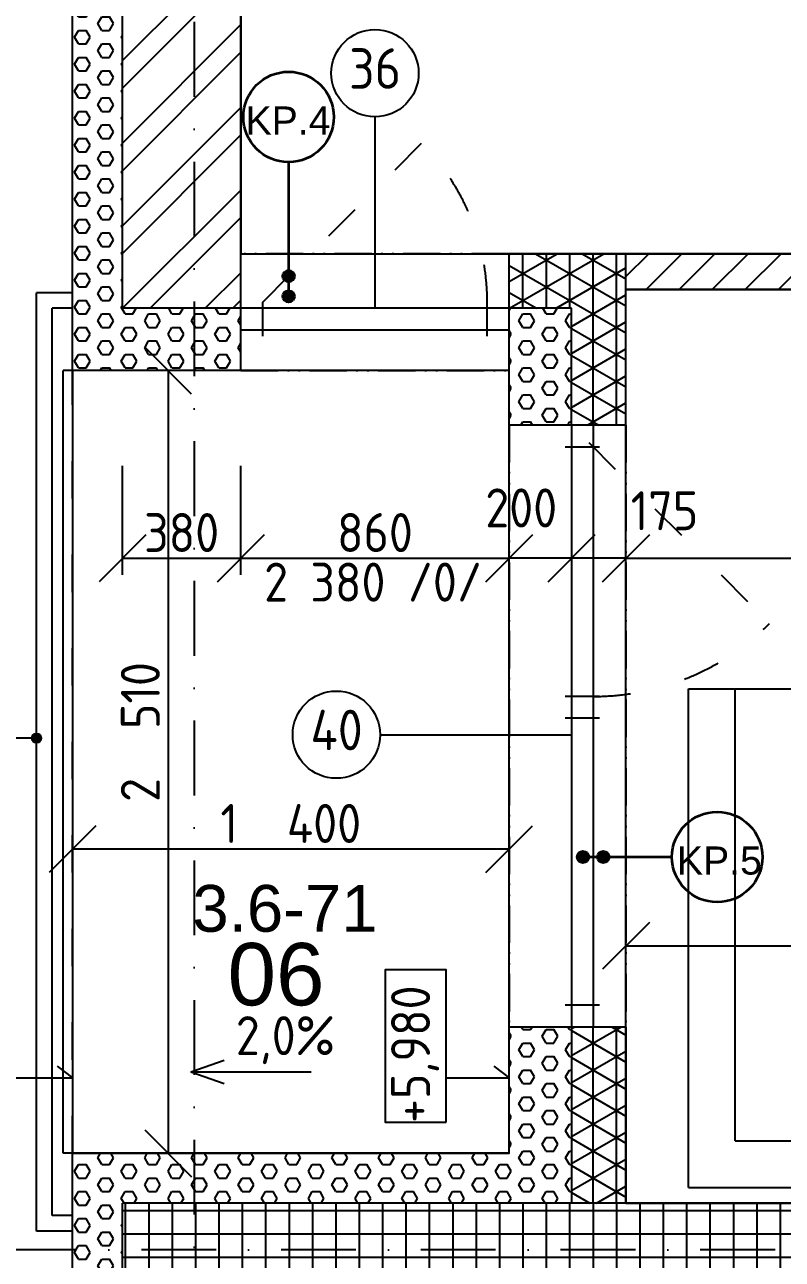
# Model space of a CAD drawing. Extents: x 4511820 to 5180432, y -1526536 to -944957.
# Drawn here: x 5026928 to 5029357, y -1143154 to -1139195 of the extents above; entities that cross this region are included whole.
import ezdxf

# ---------------------------------------------------------------- set-up
doc = ezdxf.new("R2010")
doc.units = 0
doc.header["$MEASUREMENT"] = 0
for name, pattern in [('ACAD_ISO03W100', [30, 12, -18]), ('ACAD_ISO12W100', [22, 12, -3, 0.5, -3, 0.5, -3]), ('BODKOCIARKOVANA_3', [5.6, 3, -1.3, 0, -1.3])]:
    doc.linetypes.add(name, pattern=pattern)
doc.layers.get('0').update_dxf_attribs({"linetype": 'CONTINUOUS'})
doc.layers.get('Defpoints').update_dxf_attribs({"color": 61, "linetype": 'CONTINUOUS'})
for name, color, linetype in [('KÓTY', 4, 'CONTINUOUS'), ('MÚRY', 1, 'CONTINUOUS'), ('OKNÁ', 143, 'CONTINUOUS'), ('osi', 253, 'CONTINUOUS'), ('Plochy', 41, 'CONTINUOUS'), ('POPIS', 7, 'CONTINUOUS'), ('POZEMOK', 7, 'CONTINUOUS'), ('TENKÁ', 7, 'CONTINUOUS'), ('ZARIADENIE', 47, 'CONTINUOUS'), ('ŠRAFY', 82, 'CONTINUOUS')]:
    doc.layers.add(name, color=color, linetype=linetype)
doc.layers.add('preklady', color=74, linetype='CONTINUOUS', lineweight=35)
doc.styles.add('ARIAL', font='arial.ttf')
doc.styles.add('STYLE1', font='isocp.shx')
doc.dimstyles.new('STANDARD-50', dxfattribs={"dimtxt": 125, "dimasz": 150, "dimexe": 10, "dimexo": 200, "dimgap": 20, "dimtad": 1, "dimdsep": 46, "dimlunit": 6, "dimtxsty": 'STYLE1', "dimblk1": 'OBLIQUE', "dimblk2": 'OBLIQUE', "dimsah": 1, "dimcen": 2.5, "dimse1": 1, "dimse2": 1, "dimadec": 0, "dimazin": 0, "dimtfac": 1, "dimtmove": 1, "dimatfit": 3, "dimldrblk": 'OBLIQUE', "dimfxl": 1, "dimtolj": 1, "dimtzin": 0, "dimarcsym": 0})
pattern_1 = [(90, (468750.5, 3e-27), (-75, 5e-15), []), (150, (468750.5, 3e-27), (-37.5, -64.9519053), []), (210, (468750.5, 3e-27), (37.5, -64.9519053), [])]

# ---------------------------------------------------------------- blocks, each defined once
blk = doc.blocks.new('_OBLIQUE')
at = {"color": 0, "linetype": 'ByBlock'}
blk.add_line((-0.5, -0.5), (0.5, 0.5), dxfattribs=at)
blk = doc.blocks.new('*D12877')
at = {"layer": 'Defpoints', "color": 0}
for p in [(5028092.5, -1136604.2), (5025018.5, -1155734.2), (5028252.5, -1155734.2)]:
    blk.add_point(p, dxfattribs=at)
at = {"layer": 'KÓTY', "color": 0, "lineweight": -2}
blk.add_line((5025018.5, -1136604.2), (5025018.5, -1155734.2), dxfattribs=at)
at = {"layer": 'KÓTY', "color": 0, "linetype": 'ByBlock', "lineweight": -2, "xscale": 150, "yscale": 150, "zscale": 150}
for p, rotation in [((5025018.5, -1136604.2), 90), ((5025018.5, -1155734.2), 270)]:
    blk.add_blockref('_OBLIQUE', p, dxfattribs=dict(at, rotation=rotation))
at = {"layer": 'KÓTY', "color": 0, "insert": (5024936, -1146169.2), "char_height": 125, "attachment_point": 5, "rotation": 90, "style": 'STYLE1'}
blk.add_mtext('\\A1;19ﾠ130', dxfattribs=at)
blk = doc.blocks.new('*D12878')
at = {"layer": 'Defpoints', "color": 0}
for p in [(5028252.5, -1136604.2), (5025368.5, -1140104.2), (5028252.5, -1140104.2)]:
    blk.add_point(p, dxfattribs=at)
at = {"layer": 'KÓTY', "color": 0, "lineweight": -2}
blk.add_line((5025368.5, -1136604.2), (5025368.5, -1140104.2), dxfattribs=at)
at = {"layer": 'KÓTY', "color": 0, "linetype": 'ByBlock', "lineweight": -2, "xscale": 150, "yscale": 150, "zscale": 150}
for p, rotation in [((5025368.5, -1136604.2), 90), ((5025368.5, -1140104.2), 270)]:
    blk.add_blockref('_OBLIQUE', p, dxfattribs=dict(at, rotation=rotation))
at = {"layer": 'KÓTY', "color": 0, "insert": (5025286, -1138354.2), "char_height": 125, "attachment_point": 5, "rotation": 90, "style": 'STYLE1'}
blk.add_mtext('\\A1;3ﾠ500', dxfattribs=at)
blk = doc.blocks.new('*D12883')
at = {"layer": 'Defpoints', "color": 0}
for p in [(5028252.5, -1140104.2), (5025368.5, -1142974.2), (5028252.5, -1142974.2)]:
    blk.add_point(p, dxfattribs=at)
at = {"layer": 'KÓTY', "color": 0, "lineweight": -2}
blk.add_line((5025368.5, -1140104.2), (5025368.5, -1142974.2), dxfattribs=at)
at = {"layer": 'KÓTY', "color": 0, "linetype": 'ByBlock', "lineweight": -2, "xscale": 150, "yscale": 150, "zscale": 150}
for p, rotation in [((5025368.5, -1140104.2), 90), ((5025368.5, -1142974.2), 270)]:
    blk.add_blockref('_OBLIQUE', p, dxfattribs=dict(at, rotation=rotation))
at = {"layer": 'KÓTY', "color": 0, "insert": (5025286, -1141539.2), "char_height": 125, "attachment_point": 5, "rotation": 90, "style": 'STYLE1'}
blk.add_mtext('\\A1;2ﾠ870', dxfattribs=at)
blk = doc.blocks.new('*D12884')
at = {"layer": 'Defpoints', "color": 0}
for p in [(5028252.5, -1142974.2), (5025368.5, -1143274.2), (5028252.5, -1143274.2)]:
    blk.add_point(p, dxfattribs=at)
at = {"layer": 'KÓTY', "color": 0, "lineweight": -2}
blk.add_line((5025368.5, -1142974.2), (5025368.5, -1143274.2), dxfattribs=at)
at = {"layer": 'KÓTY', "color": 0, "linetype": 'ByBlock', "lineweight": -2, "xscale": 150, "yscale": 150, "zscale": 150}
for p, rotation in [((5025368.5, -1142974.2), 90), ((5025368.5, -1143274.2), 270)]:
    blk.add_blockref('_OBLIQUE', p, dxfattribs=dict(at, rotation=rotation))
at = {"layer": 'KÓTY', "color": 0, "insert": (5025286, -1143124.2), "char_height": 125, "attachment_point": 5, "rotation": 90, "style": 'STYLE1'}
blk.add_mtext('\\A1;300', dxfattribs=at)
blk = doc.blocks.new('*D12889')
at = {"layer": 'Defpoints', "color": 0}
for p in [(5028252.5, -1139104.2), (5025718.5, -1140104.2), (5028252.5, -1140104.2)]:
    blk.add_point(p, dxfattribs=at)
at = {"layer": 'KÓTY', "color": 0, "lineweight": -2}
blk.add_line((5025718.5, -1139104.2), (5025718.5, -1140104.2), dxfattribs=at)
at = {"layer": 'KÓTY', "color": 0, "linetype": 'ByBlock', "lineweight": -2, "xscale": 150, "yscale": 150, "zscale": 150}
for p, rotation in [((5025718.5, -1139104.2), 90), ((5025718.5, -1140104.2), 270)]:
    blk.add_blockref('_OBLIQUE', p, dxfattribs=dict(at, rotation=rotation))
at = {"layer": 'KÓTY', "color": 0, "insert": (5025636, -1139604.2), "char_height": 125, "attachment_point": 5, "rotation": 90, "style": 'STYLE1'}
blk.add_mtext('\\A1;1ﾠ000', dxfattribs=at)
blk = doc.blocks.new('*D12890')
at = {"layer": 'Defpoints', "color": 0}
for p in [(5028252.5, -1140104.2), (5025718.5, -1140479.2), (5029680, -1140479.2)]:
    blk.add_point(p, dxfattribs=at)
at = {"layer": 'KÓTY', "color": 0, "lineweight": -2}
blk.add_line((5025718.5, -1140104.2), (5025718.5, -1140479.2), dxfattribs=at)
at = {"layer": 'KÓTY', "color": 0, "linetype": 'ByBlock', "lineweight": -2, "xscale": 150, "yscale": 150, "zscale": 150}
for p, rotation in [((5025718.5, -1140104.2), 90), ((5025718.5, -1140479.2), 270)]:
    blk.add_blockref('_OBLIQUE', p, dxfattribs=dict(at, rotation=rotation))
at = {"layer": 'KÓTY', "color": 0, "insert": (5025636, -1140291.7), "char_height": 125, "attachment_point": 5, "rotation": 90, "style": 'STYLE1'}
blk.add_mtext('\\A1;375', dxfattribs=at)
blk = doc.blocks.new('*D12891')
at = {"layer": 'Defpoints', "color": 0}
for p in [(5029680, -1140479.2), (5025718.5, -1142409.2), (5029680, -1142409.2)]:
    blk.add_point(p, dxfattribs=at)
at = {"layer": 'KÓTY', "color": 0, "lineweight": -2}
blk.add_line((5025718.5, -1140479.2), (5025718.5, -1142409.2), dxfattribs=at)
at = {"layer": 'KÓTY', "color": 0, "linetype": 'ByBlock', "lineweight": -2, "xscale": 150, "yscale": 150, "zscale": 150}
for p, rotation in [((5025718.5, -1140479.2), 90), ((5025718.5, -1142409.2), 270)]:
    blk.add_blockref('_OBLIQUE', p, dxfattribs=dict(at, rotation=rotation))
at = {"layer": 'KÓTY', "color": 0, "insert": (5025636, -1141444.2), "char_height": 125, "attachment_point": 5, "rotation": 90, "style": 'STYLE1'}
blk.add_mtext('\\A1;1ﾠ930', dxfattribs=at)
blk = doc.blocks.new('*D12892')
at = {"layer": 'Defpoints', "color": 0}
for p in [(5029680, -1142409.2), (5025718.5, -1142974.2), (5029692.5, -1142974.2)]:
    blk.add_point(p, dxfattribs=at)
at = {"layer": 'KÓTY', "color": 0, "lineweight": -2}
blk.add_line((5025718.5, -1142409.2), (5025718.5, -1142974.2), dxfattribs=at)
at = {"layer": 'KÓTY', "color": 0, "linetype": 'ByBlock', "lineweight": -2, "xscale": 150, "yscale": 150, "zscale": 150}
for p, rotation in [((5025718.5, -1142409.2), 90), ((5025718.5, -1142974.2), 270)]:
    blk.add_blockref('_OBLIQUE', p, dxfattribs=dict(at, rotation=rotation))
at = {"layer": 'KÓTY', "color": 0, "insert": (5025636, -1142691.7), "char_height": 125, "attachment_point": 5, "rotation": 90, "style": 'STYLE1'}
blk.add_mtext('\\A1;565', dxfattribs=at)
blk = doc.blocks.new('*D12893')
at = {"layer": 'Defpoints', "color": 0}
for p in [(5029692.5, -1142974.2), (5025718.5, -1143274.2), (5029692.5, -1143274.2)]:
    blk.add_point(p, dxfattribs=at)
at = {"layer": 'KÓTY', "color": 0, "lineweight": -2}
blk.add_line((5025718.5, -1142974.2), (5025718.5, -1143274.2), dxfattribs=at)
at = {"layer": 'KÓTY', "color": 0, "linetype": 'ByBlock', "lineweight": -2, "xscale": 150, "yscale": 150, "zscale": 150}
for p, rotation in [((5025718.5, -1142974.2), 90), ((5025718.5, -1143274.2), 270)]:
    blk.add_blockref('_OBLIQUE', p, dxfattribs=dict(at, rotation=rotation))
at = {"layer": 'KÓTY', "color": 0, "insert": (5025636, -1143124.2), "char_height": 125, "attachment_point": 5, "rotation": 90, "style": 'STYLE1'}
blk.add_mtext('\\A1;300', dxfattribs=at)
blk = doc.blocks.new('SESACKA ROH1')
at = {"layer": 'ZARIADENIE', "color": 30, "ltscale": 0.25}
for p, q in [((4444944, -1318705.2), (4444944, -1317105.2)), ((4444944, -1317105.2), (4445844, -1317105.2)), ((4445094, -1318555.2), (4445094, -1317105.2)), ((4445844, -1317105.2), (4445844, -1317805.2)), ((4447444, -1317805.2), (4445844, -1317805.2)), ((4445844, -1317805.2), (4445844, -1318555.2)), ((4446569, -1317805.2), (4446569, -1318555.2)), ((4447294, -1318555.2), (4447294, -1317805.2)), ((4447444, -1318705.2), (4447444, -1317805.2)), ((4445094, -1318555.2), (4447294, -1318555.2)), ((4444944, -1318705.2), (4447444, -1318705.2))]:
    blk.add_line(p, q, dxfattribs=at)
at = {"layer": 'ZARIADENIE', "color": 45, "ltscale": 0.25}
blk.add_lwpolyline([(4447044, -1317155.2), (4446044, -1317155.2), (4446044, -1317605.2), (4447044, -1317605.2)], close=True, dxfattribs=at)
blk = doc.blocks.new('*D18354')
at = {"layer": 'Defpoints', "color": 0}
for p in [(5027081, -1141839), (5027081, -1141839), (5028481, -1141839)]:
    blk.add_point(p, dxfattribs=at)
at = {"layer": 'KÓTY', "color": 0, "lineweight": -2}
blk.add_line((5028481, -1141839), (5027081, -1141839), dxfattribs=at)
at = {"layer": 'KÓTY', "color": 0, "linetype": 'ByBlock', "lineweight": -2, "xscale": 150, "yscale": 150, "zscale": 150, "rotation": 180}
blk.add_blockref('_OBLIQUE', (5027081, -1141839), dxfattribs=at)
at = {"layer": 'KÓTY', "color": 0, "linetype": 'ByBlock', "lineweight": -2, "xscale": 150, "yscale": 150, "zscale": 150}
blk.add_blockref('_OBLIQUE', (5028481, -1141839), dxfattribs=at)
at = {"layer": 'KÓTY', "color": 0, "insert": (5027781, -1141756.5), "char_height": 125, "attachment_point": 5, "style": 'STYLE1'}
blk.add_mtext('\\A1;1ﾠ400', dxfattribs=at)
blk = doc.blocks.new('*D18355')
at = {"layer": 'Defpoints', "color": 0}
for p in [(5027351, -1140304.2), (5027351, -1142814.2), (5027388, -1142814.2)]:
    blk.add_point(p, dxfattribs=at)
at = {"layer": 'KÓTY', "color": 0, "lineweight": -2}
blk.add_line((5027388, -1140304.2), (5027388, -1142814.2), dxfattribs=at)
at = {"layer": 'KÓTY', "color": 0, "linetype": 'ByBlock', "lineweight": -2, "xscale": 150, "yscale": 150, "zscale": 150}
for p, rotation in [((5027388, -1140304.2), 90), ((5027388, -1142814.2), 270)]:
    blk.add_blockref('_OBLIQUE', p, dxfattribs=dict(at, rotation=rotation))
at = {"layer": 'KÓTY', "color": 0, "insert": (5027298.5, -1141463), "char_height": 125, "attachment_point": 5, "rotation": 90, "style": 'STYLE1'}
blk.add_mtext('\\A1;2ﾠ510', dxfattribs=at)
blk = doc.blocks.new('*D18356')
at = {"layer": 'Defpoints', "color": 0}
for p in [(5027241, -1140234.2), (5027621, -1140234.2), (5027621, -1140906)]:
    blk.add_point(p, dxfattribs=at)
at = {"layer": 'KÓTY', "color": 0, "lineweight": -2}
blk.add_line((5027241, -1140906), (5027621, -1140906), dxfattribs=at)
at = {"layer": 'KÓTY', "color": 0, "linetype": 'ByBlock', "lineweight": -2, "xscale": 150, "yscale": 150, "zscale": 150, "rotation": 180}
blk.add_blockref('_OBLIQUE', (5027241, -1140906), dxfattribs=at)
at = {"layer": 'KÓTY', "color": 0, "linetype": 'ByBlock', "lineweight": -2, "xscale": 150, "yscale": 150, "zscale": 150}
blk.add_blockref('_OBLIQUE', (5027621, -1140906), dxfattribs=at)
at = {"layer": 'KÓTY', "color": 0, "insert": (5027431, -1140823.5), "char_height": 125, "attachment_point": 5, "style": 'STYLE1'}
blk.add_mtext('\\A1;380', dxfattribs=at)
blk = doc.blocks.new('*D18357')
at = {"layer": 'Defpoints', "color": 0}
for p in [(5027621, -1140434.2), (5028481, -1140434.2), (5028481, -1140906)]:
    blk.add_point(p, dxfattribs=at)
at = {"layer": 'KÓTY', "color": 0, "lineweight": -2}
blk.add_line((5027621, -1140906), (5028481, -1140906), dxfattribs=at)
at = {"layer": 'KÓTY', "color": 0, "linetype": 'ByBlock', "lineweight": -2, "xscale": 150, "yscale": 150, "zscale": 150, "rotation": 180}
blk.add_blockref('_OBLIQUE', (5027621, -1140906), dxfattribs=at)
at = {"layer": 'KÓTY', "color": 0, "linetype": 'ByBlock', "lineweight": -2, "xscale": 150, "yscale": 150, "zscale": 150}
blk.add_blockref('_OBLIQUE', (5028481, -1140906), dxfattribs=at)
at = {"layer": 'KÓTY', "color": 0, "insert": (5028051, -1140823.5), "char_height": 125, "attachment_point": 5, "style": 'STYLE1'}
blk.add_mtext('\\A1;860', dxfattribs=at)
blk = doc.blocks.new('*D19211')
at = {"layer": 'Defpoints', "color": 0}
for p in [(5035371, -1142149), (5028856, -1142919.2), (5035371, -1142919.2)]:
    blk.add_point(p, dxfattribs=at)
at = {"layer": 'KÓTY', "color": 0, "lineweight": -2}
blk.add_line((5028856, -1142149), (5035371, -1142149), dxfattribs=at)
at = {"layer": 'KÓTY', "color": 0, "linetype": 'ByBlock', "lineweight": -2, "xscale": 150, "yscale": 150, "zscale": 150, "rotation": 180}
blk.add_blockref('_OBLIQUE', (5028856, -1142149), dxfattribs=at)
at = {"layer": 'KÓTY', "color": 0, "linetype": 'ByBlock', "lineweight": -2, "xscale": 150, "yscale": 150, "zscale": 150}
blk.add_blockref('_OBLIQUE', (5035371, -1142149), dxfattribs=at)
at = {"layer": 'KÓTY', "color": 0, "insert": (5032113.5, -1142066.5), "char_height": 125, "attachment_point": 5, "style": 'STYLE1'}
blk.add_mtext('\\A1;6ﾠ515', dxfattribs=at)
blk = doc.blocks.new('*D19216')
at = {"layer": 'Defpoints', "color": 0}
for p in [(5028856, -1140044.2), (5032356, -1140044.2), (5032356, -1140906)]:
    blk.add_point(p, dxfattribs=at)
at = {"layer": 'KÓTY', "color": 0, "lineweight": -2}
blk.add_line((5028856, -1140906), (5032356, -1140906), dxfattribs=at)
at = {"layer": 'KÓTY', "color": 0, "linetype": 'ByBlock', "lineweight": -2, "xscale": 150, "yscale": 150, "zscale": 150, "rotation": 180}
blk.add_blockref('_OBLIQUE', (5028856, -1140906), dxfattribs=at)
at = {"layer": 'KÓTY', "color": 0, "linetype": 'ByBlock', "lineweight": -2, "xscale": 150, "yscale": 150, "zscale": 150}
blk.add_blockref('_OBLIQUE', (5032356, -1140906), dxfattribs=at)
at = {"layer": 'KÓTY', "color": 0, "insert": (5030606, -1140823.5), "char_height": 125, "attachment_point": 5, "style": 'STYLE1'}
blk.add_mtext('\\A1;3ﾠ500', dxfattribs=at)
blk = doc.blocks.new('*D19238')
at = {"layer": 'Defpoints', "color": 0}
for p in [(5028681, -1140906), (5028681, -1140906), (5028856, -1140906)]:
    blk.add_point(p, dxfattribs=at)
at = {"layer": 'KÓTY', "color": 0, "lineweight": -2}
blk.add_line((5028856, -1140906), (5028681, -1140906), dxfattribs=at)
at = {"layer": 'KÓTY', "color": 0, "linetype": 'ByBlock', "lineweight": -2, "xscale": 150, "yscale": 150, "zscale": 150, "rotation": 180}
blk.add_blockref('_OBLIQUE', (5028681, -1140906), dxfattribs=at)
at = {"layer": 'KÓTY', "color": 0, "linetype": 'ByBlock', "lineweight": -2, "xscale": 150, "yscale": 150, "zscale": 150}
blk.add_blockref('_OBLIQUE', (5028856, -1140906), dxfattribs=at)
at = {"layer": 'KÓTY', "color": 0, "insert": (5028979.5, -1140753.5), "char_height": 125, "attachment_point": 5, "style": 'STYLE1'}
blk.add_mtext('\\A1;175', dxfattribs=at)
blk = doc.blocks.new('*D19239')
at = {"layer": 'Defpoints', "color": 0}
for p in [(5028481, -1140906), (5028481, -1140906), (5028681, -1140906)]:
    blk.add_point(p, dxfattribs=at)
at = {"layer": 'KÓTY', "color": 0, "lineweight": -2}
blk.add_line((5028681, -1140906), (5028481, -1140906), dxfattribs=at)
at = {"layer": 'KÓTY', "color": 0, "linetype": 'ByBlock', "lineweight": -2, "xscale": 150, "yscale": 150, "zscale": 150, "rotation": 180}
blk.add_blockref('_OBLIQUE', (5028481, -1140906), dxfattribs=at)
at = {"layer": 'KÓTY', "color": 0, "linetype": 'ByBlock', "lineweight": -2, "xscale": 150, "yscale": 150, "zscale": 150}
blk.add_blockref('_OBLIQUE', (5028681, -1140906), dxfattribs=at)
at = {"layer": 'KÓTY', "color": 0, "insert": (5028520, -1140744.5), "char_height": 125, "attachment_point": 5, "style": 'STYLE1'}
blk.add_mtext('\\A1;200', dxfattribs=at)

msp = doc.modelspace()

# ---------------------------------------------------------------- hatches: boundary and pattern name
at = {"layer": 'preklady'}
h = msp.add_hatch(color=256, dxfattribs=at)
h.dxf.hatch_style = 1
h.paths.add_polyline_path([(5027792.5, -1140001, 1), (5027755.5, -1140001, 1)])
h = msp.add_hatch(color=256, dxfattribs=at)
h.dxf.hatch_style = 1
h.paths.add_polyline_path([(5027792.5, -1140066, 1), (5027755.5, -1140066, 1)])
h = msp.add_hatch(color=256, dxfattribs=at)
h.dxf.hatch_style = 1
h.paths.add_polyline_path([(5028718.096, -1141882.516, 1), (5028718.096, -1141845.516, 1)])
h = msp.add_hatch(color=256, dxfattribs=at)
h.dxf.hatch_style = 1
h.paths.add_polyline_path([(5028783.096, -1141882.516, 1), (5028783.096, -1141845.516, 1)])
at = {"layer": 'TENKÁ'}
h = msp.add_hatch(color=256, dxfattribs=at)
h.dxf.hatch_style = 1
h.paths.add_polyline_path([(5026951, -1141483, 2.41421356), (5026966, -1141468, 0.41421356)])
at = {"layer": 'ŠRAFY'}
h = msp.add_hatch(dxfattribs=at)
h.set_pattern_fill('HEX', color=256, scale=200)
h.paths.add_polyline_path([(5027081, -1140104.191), (5027081, -1140304.191), (5027621, -1140304.191), (5027621, -1140174.191), (5027621, -1140104.191), (5027241, -1140104.191), (5027241, -1139104.191), (5027241, -1139064.191), (5027081, -1139064.191), (5027081, -1140054.191)])
h = msp.add_hatch(dxfattribs=at)
h.set_pattern_fill('ANSI32', color=256, scale=500)
h.set_pattern_definition([(45, (584112, 91563.12), (-132.5825215, 132.5825215), []), (45, (584200.39, 91563.12), (-132.5825215, 132.5825215), [])])
h.paths.add_polyline_path([(5027621, -1139104.191), (5027241, -1139104.191), (5027241, -1140104.191), (5027621, -1140104.191), (5027621, -1139929.191)])
at = {"layer": 'ŠRAFY', "ltscale": 0.25}
h = msp.add_hatch(dxfattribs=at)
h.set_pattern_fill('ANSI31', color=256, scale=600, style=0)
h.set_pattern_definition([(45, (515270.5, 303822), (-53.0330086, 53.0330086), [])])
h.paths.add_polyline_path([(5028856, -1139929.191), (5028856, -1140044.191), (5032356, -1140044.191), (5032356, -1139929.191), (5031956, -1139929.191), (5031956, -1139879.191), (5031841, -1139879.191), (5031841, -1139929.191)])
h.paths.add_polyline_path([(5029584, -1140054.691), (5029584, -1139817.191), (5029834, -1139817.191), (5029834, -1140054.691)], flags=9)
h = msp.add_hatch(dxfattribs=at)
h.set_pattern_fill('NET3', color=256, scale=600, angle=90)
h.set_pattern_definition(pattern_1)
h.paths.add_polyline_path([(5028481, -1139929.191), (5028481, -1140104.191), (5028681, -1140104.191), (5028681, -1140479.191), (5028751, -1140479.191), (5028856, -1140479.191), (5028856, -1140044.191), (5028856, -1139929.191)])
at = {"layer": 'ŠRAFY'}
h = msp.add_hatch(dxfattribs=at)
h.set_pattern_fill('HEX', color=256, scale=200)
h.paths.add_polyline_path([(5028681, -1140479.191), (5028681, -1140104.191), (5028481, -1140104.191), (5028481, -1140174.191), (5028481, -1140304.191), (5028481, -1140479.191)])
h = msp.add_hatch(dxfattribs=at)
h.set_pattern_fill('HEX', color=256, scale=200)
h.paths.add_polyline_path([(5028681, -1143839.191), (5028681, -1143774.191), (5028681, -1143274.191), (5027241, -1143274.191), (5027241, -1142974.191), (5028681, -1142974.191), (5028681, -1142409.191), (5028481, -1142409.191), (5028481, -1142572.547), (5028481, -1142814.191), (5027081, -1142814.191), (5027081, -1143014.191), (5027081, -1143064.191), (5027081, -1143184.191), (5027081, -1143234.191), (5027081, -1143434.191), (5028481, -1143434.191), (5028481, -1143774.191), (5028481, -1143839.191)])
at = {"layer": 'ŠRAFY', "ltscale": 0.25}
h = msp.add_hatch(dxfattribs=at)
h.set_pattern_fill('NET3', color=256, scale=600, angle=90)
h.set_pattern_definition(pattern_1)
h.paths.add_polyline_path([(5028681, -1142974.191), (5028856, -1142974.191), (5028856, -1142409.191), (5028681, -1142409.191)])
h = msp.add_hatch(dxfattribs=at)
h.set_pattern_fill('ANSI37', color=256, scale=600, angle=45)
h.set_pattern_definition([(90, (-3307273.674, 668852.734), (-75, 1e-14), []), (180, (-3307273.674, 668852.734), (-1e-14, -75), [])])
h.paths.add_polyline_path([(5036351, -1142974.191), (5036236, -1142974.191), (5035486, -1142974.191), (5035371, -1142974.191), (5034711, -1142974.191), (5034111, -1142974.191), (5033511, -1142974.191), (5033361, -1142974.191), (5028856, -1142974.191), (5028681, -1142974.191), (5027241, -1142974.191), (5027241, -1143274.191), (5028681, -1143274.191), (5028856, -1143274.191), (5033366, -1143274.191), (5033941, -1143274.191), (5034191, -1143274.191), (5034291, -1143274.191), (5034541, -1143274.191), (5034991, -1143274.191), (5035641, -1143274.191), (5035756, -1143274.191), (5036491, -1143274.191), (5036491, -1143089.191), (5036541, -1143089.191), (5036541, -1142974.191), (5036466, -1142974.191)])

# ---------------------------------------------------------------- linework, layer by layer
at = {"layer": 'KÓTY', "ltscale": 25}
for p, q in [((5027241, -1140959.403), (5027241, -1140609.403)), ((5027621, -1140959.403), (5027621, -1140609.403))]:
    msp.add_line(p, q, dxfattribs=at)
at = {"layer": 'MÚRY'}
for p, q in [((5027081, -1140304.191), (5027081, -1139064.191)), ((5027621, -1140304.191), (5027621, -1139064.191)), ((5028481, -1140479.191), (5028481, -1139929.191)), ((5031841, -1139929.191), (5028481, -1139929.191)), ((5028856, -1140479.191), (5028856, -1140044.191)), ((5032356, -1140044.191), (5028856, -1140044.191)), ((5027621, -1140304.191), (5027081, -1140304.191)), ((5028481, -1142814.191), (5028481, -1142409.191)), ((5028856, -1142409.191), (5028856, -1142974.191)), ((5028481, -1142814.191), (5027081, -1142814.191)), ((5027081, -1143434.191), (5027081, -1142814.191)), ((5028856, -1142974.191), (5035371, -1142974.191))]:
    msp.add_line(p, q, dxfattribs=at)
at = {"layer": 'MÚRY', "ltscale": 0.25}
for p, q in [((5028856, -1140479.191), (5028481, -1140479.191)), ((5028856, -1142409.191), (5028481, -1142409.191))]:
    msp.add_line(p, q, dxfattribs=at)
at = {"layer": 'OKNÁ', "ltscale": 0.25}
for p, q in [((5028051, -1139490.338), (5028051, -1140104.191)), ((5028481, -1140104.191), (5027621, -1140104.191)), ((5027691, -1140194.191), (5027691, -1140084.191)), ((5028411, -1140194.191), (5028411, -1140084.191)), ((5028481, -1140174.191), (5027621, -1140174.191)), ((5028681, -1140479.191), (5028681, -1142409.191)), ((5028751, -1140479.191), (5028751, -1142409.191)), ((5028771, -1140549.191), (5028661, -1140549.191)), ((5028771, -1141349.191), (5028661, -1141349.191)), ((5028771, -1141419.191), (5028661, -1141419.191)), ((5028067.146, -1141471.691), (5028681, -1141471.691)), ((5028771, -1142339.191), (5028661, -1142339.191))]:
    msp.add_line(p, q, dxfattribs=at)
at = {"layer": 'OKNÁ', "linetype": 'ACAD_ISO03W100', "ltscale": 10}
for p, q in [((5027691, -1140084.191), (5028200.117, -1139575.075)), ((5028736.858, -1140535.049), (5029316.685, -1141114.877))]:
    msp.add_line(p, q, dxfattribs=at)
at = {"layer": 'OKNÁ', "ltscale": 0.25}
for centre in [(5028051, -1139350.338), (5027927.146, -1141471.691)]:
    msp.add_circle(centre, 140, dxfattribs=at)
at = {"layer": 'OKNÁ', "linetype": 'ACAD_ISO03W100', "ltscale": 10}
for centre, radius, start, end in [((5027691, -1140084.191), 720, 0, 45), ((5028751, -1140549.191), 800, 270, 315)]:
    msp.add_arc(centre, radius, start, end, dxfattribs=at)
at = {"layer": 'osi', "linetype": 'BODKOCIARKOVANA_3', "ltscale": 80}
for p, q in [((5027471, -1134257), (5027471, -1171774.191)), ((5041881, -1143124.191), (4978211, -1143124.191))]:
    msp.add_line(p, q, dxfattribs=at)
at = {"layer": 'Plochy'}
for points in [[(5031841, -1136854.191), (5027621, -1136854.191), (5027621, -1139929.191), (5031841, -1139929.191)], [(5028856, -1140044.191), (5032356, -1140044.191), (5032356, -1139929.191), (5031956, -1139929.191), (5031956, -1138854.191), (5033621, -1138854.191), (5033621, -1140569.191), (5035371, -1140569.191), (5035371, -1142974.191), (5028856, -1142974.191)], [(5028481, -1140304.191), (5027081, -1140304.191), (5027081, -1142814.191), (5028481, -1142814.191)]]:
    msp.add_lwpolyline(points, close=True, dxfattribs=at)
at = {"layer": 'POZEMOK'}
for p, q in [((5026966, -1143064.191), (5026966, -1140054.191)), ((5027081, -1140054.191), (5026966, -1140054.191)), ((5027016, -1143014.191), (5027016, -1140104.191)), ((5027081, -1140104.191), (5027016, -1140104.191)), ((5027081, -1143014.191), (5027016, -1143014.191)), ((5027081, -1143064.191), (5026966, -1143064.191))]:
    msp.add_line(p, q, dxfattribs=at)
at = {"layer": 'preklady'}
for p, q in [((5027774, -1139635.691), (5027774, -1140047.5)), ((5029003.404, -1141864.016), (5028736.596, -1141864.016))]:
    msp.add_line(p, q, dxfattribs=at)
at = {"layer": 'preklady', "ltscale": 0.25}
for centre in [(5027774, -1139490.691), (5029148.404, -1141864.016)]:
    msp.add_circle(centre, 145, dxfattribs=at)
at = {"layer": 'preklady'}
for centre in [(5027774, -1140001), (5027774, -1140066), (5028718.096, -1141864.016), (5028783.096, -1141864.016)]:
    msp.add_circle(centre, 18.5, dxfattribs=at)
at = {"layer": 'TENKÁ'}
for p, q in [((5027241, -1140104.191), (5027241, -1139064.191)), ((5028856, -1140044.191), (5028856, -1139929.191)), ((5027621, -1140104.191), (5027241, -1140104.191)), ((5028681, -1140104.191), (5028481, -1140104.191)), ((5028681, -1140479.191), (5028681, -1140104.191)), ((5028681, -1142409.191), (5028681, -1142974.191)), ((5027567.211, -1142516.463), (5027460.011, -1142554.063)), ((5027032.191, -1142535.191), (5027081, -1142572.547)), ((5027846.011, -1142554.063), (5027460.011, -1142554.063)), ((5027567.211, -1142591.663), (5027460.011, -1142554.063)), ((5028432.191, -1142535.191), (5028481, -1142572.547)), ((5026879.5, -1142572.547), (5027081, -1142572.547)), ((5028279.5, -1142572.547), (5028481, -1142572.547)), ((5028681, -1142974.191), (5027241, -1142974.191)), ((5027241, -1143274.191), (5027241, -1142974.191)), ((5028856, -1142974.191), (5028681, -1142974.191))]:
    msp.add_line(p, q, dxfattribs=at)
at = {"layer": 'TENKÁ', "linetype": 'ACAD_ISO12W100', "ltscale": 10}
for p, q in [((5028481, -1139929.191), (5027621, -1139929.191)), ((5027621, -1140304.191), (5028481, -1140304.191)), ((5028481, -1140479.191), (5028481, -1142409.191)), ((5028856, -1140479.191), (5028856, -1142409.191))]:
    msp.add_line(p, q, dxfattribs=at)
at = {"layer": 'TENKÁ', "ltscale": 0.25}
for p, q in [((5027051, -1142814.191), (5027051, -1140304.191)), ((5027081, -1140304.191), (5027051, -1140304.191)), ((5026966, -1141483), (5026634.097, -1141483)), ((5027081, -1142814.191), (5027051, -1142814.191))]:
    msp.add_line(p, q, dxfattribs=at)
at = {"layer": 'TENKÁ', "linetype": 'ACAD_ISO03W100', "ltscale": 10}
msp.add_line((5027081, -1142814.191), (5027081, -1140304.191), dxfattribs=at)
at = {"layer": 'TENKÁ'}
msp.add_lwpolyline([(5028279.5, -1142713.854), (5028279.5, -1142226.239), (5028084.101, -1142226.239), (5028084.101, -1142713.854)], close=True, dxfattribs=at)
msp.add_circle((5026966, -1141483), 15, dxfattribs=at)

# ---------------------------------------------------------------- block references
at = {"layer": 'Plochy', "color": 2}
msp.add_blockref('SESACKA ROH1', (584112, 175781), dxfattribs=at)

# ---------------------------------------------------------------- texts
at = {"layer": 'KÓTY', "insert": (5028045.078, -1140982.5), "char_height": 125, "attachment_point": 5, "style": 'STYLE1'}
msp.add_mtext('\\A1;2 380 /0/', dxfattribs=at)
at = {"layer": 'POPIS', "lineweight": 40, "ltscale": 0.25, "style": 'ARIAL'}
for s, height, p in [('3.6-71', 150, (5027465.412, -1142103.687)), ('06', 200, (5027578.311, -1142339.77))]:
    msp.add_text(s, height=height, dxfattribs=at).set_placement(p)
at = {"layer": 'preklady', "linetype": 'Continuous', "lineweight": 20, "style": 'ARIAL'}
for s, p in [('KP.4', (5027635.736, -1139546.948)), ('KP.5', (5029019.14, -1141920.273))]:
    msp.add_text(s, height=90, dxfattribs=at).set_placement(p)
at = {"layer": 'TENKÁ', "style": 'STYLE1'}
for s, p in [('36', (5027967.97, -1139400.338)), ('40', (5027844.116, -1141521.691))]:
    msp.add_text(s, height=130, dxfattribs=at).set_placement(p)
at = {"layer": 'TENKÁ', "ltscale": 0.25, "style": 'STYLE1'}
msp.add_text('+5,980', height=125, rotation=90, dxfattribs=at).set_placement((5028227.701, -1142716.792))
msp.add_text('2,0%', height=125, dxfattribs=at).set_placement((5027604.843, -1142499.352))

# ---------------------------------------------------------------- dimensions: what is measured, and where the dimension line sits
at = {"layer": 'KÓTY'}
for base, p1, p2, picture, middle in [((5025018.5, -1155734.191), (5028092.5, -1136604.191), (5028252.5, -1155734.191), '*D12877', (5024935.957, -1146169.191)), ((5025368.5, -1140104.191), (5028252.5, -1136604.191), (5028252.5, -1140104.191), '*D12878', (5025285.957, -1138354.191)), ((5025718.5, -1140104.191), (5028252.5, -1139104.191), (5028252.5, -1140104.191), '*D12889', (5025635.957, -1139604.191)), ((5025368.5, -1142974.191), (5028252.5, -1140104.191), (5028252.5, -1142974.191), '*D12883', (5025285.957, -1141539.191)), ((5025718.5, -1140479.191), (5028252.5, -1140104.191), (5029680, -1140479.191), '*D12890', (5025636, -1140291.691)), ((5025718.5, -1142409.191), (5029680, -1140479.191), (5029680, -1142409.191), '*D12891', (5025635.957, -1141444.191)), ((5025718.5, -1142974.191), (5029680, -1142409.191), (5029692.5, -1142974.191), '*D12892', (5025636, -1142691.691)), ((5025368.5, -1143274.191), (5028252.5, -1142974.191), (5028252.5, -1143274.191), '*D12884', (5025286, -1143124.191)), ((5025718.5, -1143274.191), (5029692.5, -1142974.191), (5029692.5, -1143274.191), '*D12893', (5025636, -1143124.191))]:
    dim = msp.add_linear_dim(base=base, p1=p1, p2=p2, angle=90, dimstyle='STANDARD-50', dxfattribs=at)
    dim.commit()
    dim.dimension.update_dxf_attribs({"geometry": picture, "text_midpoint": middle})
for base, p1, p2, picture, middle in [((5032356, -1140906), (5028856, -1140044.191), (5032356, -1140044.191), '*D19216', (5030606, -1140823.457)), ((5027621, -1140906), (5027241, -1140234.191), (5027621, -1140234.191), '*D18356', (5027431, -1140823.5)), ((5028481, -1140906), (5027621, -1140434.191), (5028481, -1140434.191), '*D18357', (5028051, -1140823.5)), ((5027081, -1141839), (5028481, -1141839), (5027081, -1141839), '*D18354', (5027781, -1141756.457)), ((5035371, -1142149), (5028856, -1142919.191), (5035371, -1142919.191), '*D19211', (5032113.5, -1142066.457))]:
    dim = msp.add_linear_dim(base=base, p1=p1, p2=p2, dimstyle='STANDARD-50', dxfattribs=at)
    dim.commit()
    dim.dimension.update_dxf_attribs({"geometry": picture, "text_midpoint": middle})
dim = msp.add_linear_dim(base=(5027388, -1142814.191), p1=(5027351, -1140304.191), p2=(5027351, -1142814.191), angle=90, dimstyle='STANDARD-50', dxfattribs=at)
dim.commit()
dim.dimension.update_dxf_attribs({"geometry": '*D18355', "text_midpoint": (5027381, -1141463), "dimtype": 160})
for base, p1, p2, picture, middle in [((5028481, -1140906), (5028681, -1140906), (5028481, -1140906), '*D19239', (5028520, -1140827)), ((5028681, -1140906), (5028856, -1140906), (5028681, -1140906), '*D19238', (5028979.5, -1140836))]:
    dim = msp.add_linear_dim(base=base, p1=p1, p2=p2, dimstyle='STANDARD-50', dxfattribs=at)
    dim.commit()
    dim.dimension.update_dxf_attribs({"geometry": picture, "text_midpoint": middle, "dimtype": 160})

doc.saveas('drawing.dxf')
